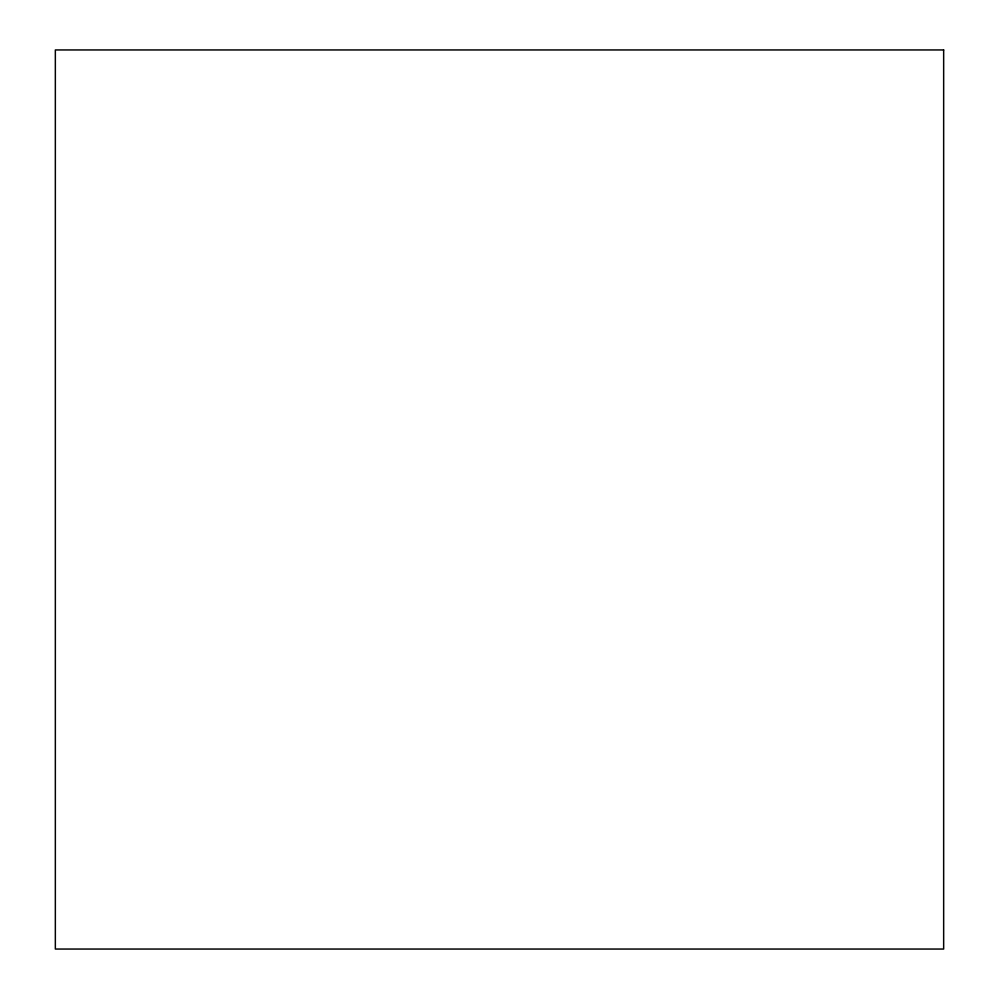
<?xml version="1.0" encoding="UTF-8"?>
<svg xmlns="http://www.w3.org/2000/svg" width="999" height="999" viewBox="0 0 999 999"><rect width="100%" height="100%" fill="white"/><g stroke="black" fill="none" stroke-linecap="round" stroke-linejoin="round"><path stroke-width="1.5" d="M943.655 49.95L55.345 49.95L55.345 949.05L943.655 949.05L943.655 49.95"/></g></svg>
